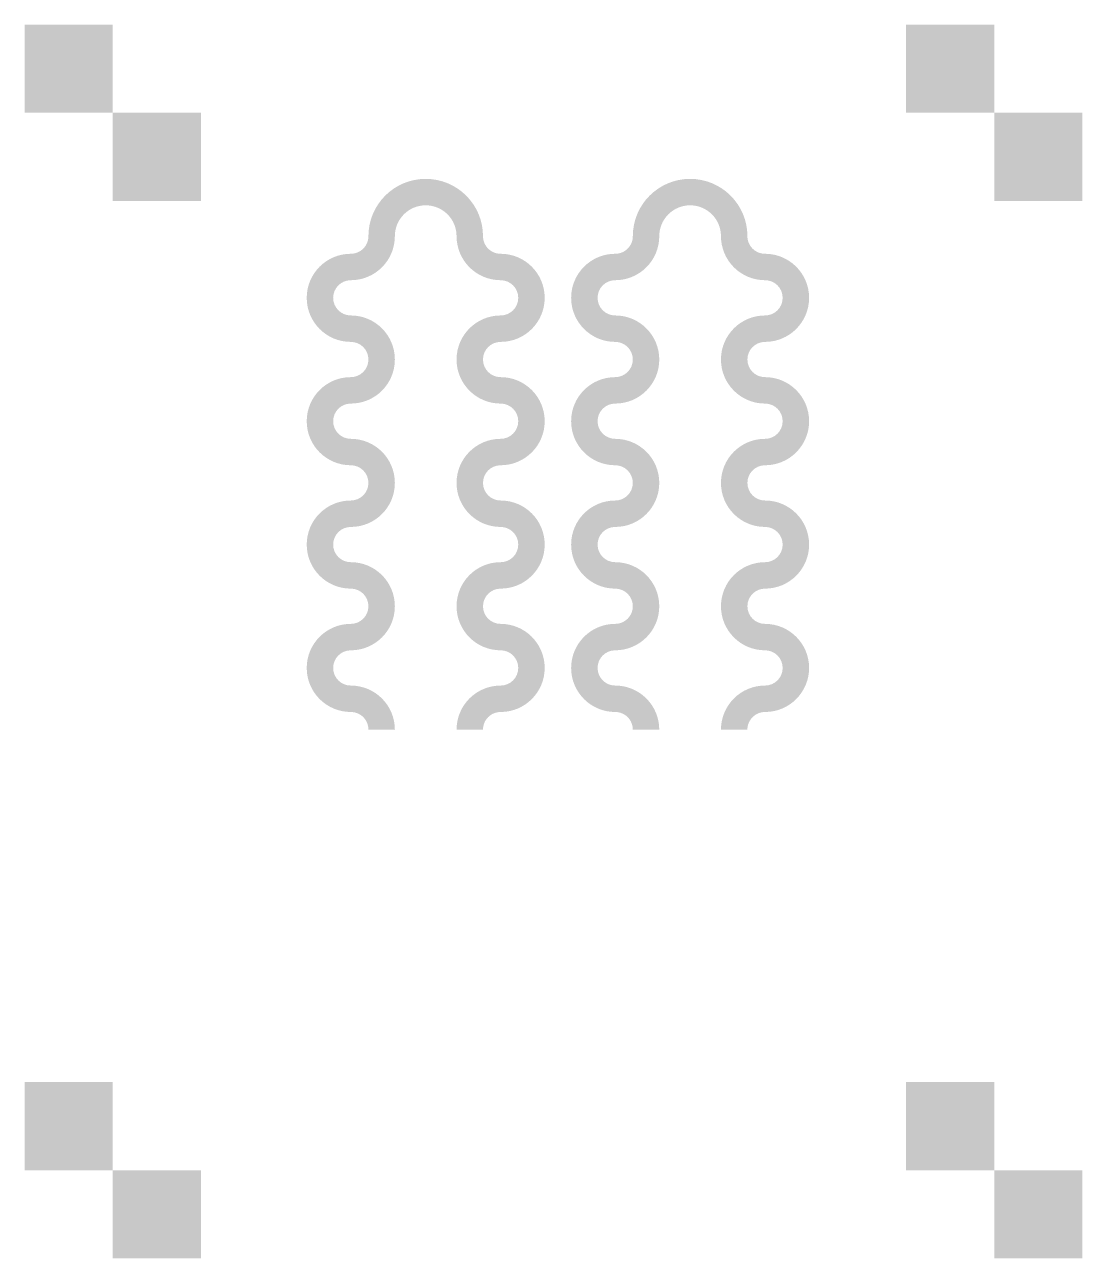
# Model space of a CAD drawing. Header units: millimetres. Extents: x 9.2 to 21.2, y 4.6 to 18.6.
import ezdxf

# ---------------------------------------------------------------- set-up
doc = ezdxf.new("R2010")
doc.units = ezdxf.units.MM
doc.header["$MEASUREMENT"] = 0

msp = doc.modelspace()

# ---------------------------------------------------------------- hatches: boundary and pattern name
h = msp.add_hatch(color=256)
h.dxf.hatch_style = 1
h.paths.add_polyline_path([(10.193, 18.571), (9.193, 18.571), (9.193, 17.571), (10.193, 17.571)])
h.paths.add_polyline_path([(11.193, 17.571), (10.193, 17.571), (10.193, 16.571), (11.193, 16.571)])
h.paths.add_polyline_path([(13.393, 16.171, -1), (14.093, 16.171, 0.414214), (14.593, 15.671, -1), (14.593, 15.271, 1), (14.593, 14.271, -1), (14.593, 13.871, 1), (14.593, 12.871, -1), (14.593, 12.471, 1), (14.593, 11.471, -1), (14.593, 11.071, 0.414214), (14.093, 10.571), (14.393, 10.571, -0.414214), (14.593, 10.771, 1), (14.593, 11.771, -1), (14.593, 12.171, 1), (14.593, 13.171, -1), (14.593, 13.571, 1), (14.593, 14.571, -1), (14.593, 14.971, 1), (14.593, 15.971, -0.414214), (14.393, 16.171, 1), (13.093, 16.171, -0.414214), (12.893, 15.971, 1), (12.893, 14.971, -1), (12.893, 14.571, 1), (12.893, 13.571, -1), (12.893, 13.171, 1), (12.893, 12.171, -1), (12.893, 11.771, 1), (12.893, 10.771, -0.414214), (13.093, 10.571), (13.393, 10.571, 0.414214), (12.893, 11.071, -1), (12.893, 11.471, 1), (12.893, 12.471, -1), (12.893, 12.871, 1), (12.893, 13.871, -1), (12.893, 14.271, 1), (12.893, 15.271, -1), (12.893, 15.671, 0.414214)])
h.paths.add_polyline_path([(16.393, 16.171, -1), (17.093, 16.171, 0.414214), (17.593, 15.671, -1), (17.593, 15.271, 1), (17.593, 14.271, -1), (17.593, 13.871, 1), (17.593, 12.871, -1), (17.593, 12.471, 1), (17.593, 11.471, -1), (17.593, 11.071, 0.414214), (17.093, 10.571), (17.393, 10.571, -0.414214), (17.593, 10.771, 1), (17.593, 11.771, -1), (17.593, 12.171, 1), (17.593, 13.171, -1), (17.593, 13.571, 1), (17.593, 14.571, -1), (17.593, 14.971, 1), (17.593, 15.971, -0.414214), (17.393, 16.171, 1), (16.093, 16.171, -0.414214), (15.893, 15.971, 1), (15.893, 14.971, -1), (15.893, 14.571, 1), (15.893, 13.571, -1), (15.893, 13.171, 1), (15.893, 12.171, -1), (15.893, 11.771, 1), (15.893, 10.771, -0.414214), (16.093, 10.571), (16.393, 10.571, 0.414214), (15.893, 11.071, -1), (15.893, 11.471, 1), (15.893, 12.471, -1), (15.893, 12.871, 1), (15.893, 13.871, -1), (15.893, 14.271, 1), (15.893, 15.271, -1), (15.893, 15.671, 0.414214)])
h.paths.add_polyline_path([(20.193, 18.571), (19.193, 18.571), (19.193, 17.571), (20.193, 17.571)])
h.paths.add_polyline_path([(21.193, 17.571), (20.193, 17.571), (20.193, 16.571), (21.193, 16.571)])
h.paths.add_polyline_path([(21.193, 5.571), (20.193, 5.571), (20.193, 4.571), (21.193, 4.571)])
h.paths.add_polyline_path([(20.193, 6.571), (19.193, 6.571), (19.193, 5.571), (20.193, 5.571)])
h.paths.add_polyline_path([(11.193, 5.571), (10.193, 5.571), (10.193, 4.571), (11.193, 4.571)])
h.paths.add_polyline_path([(10.193, 6.571), (9.193, 6.571), (9.193, 5.571), (10.193, 5.571)])

doc.saveas('drawing.dxf')
